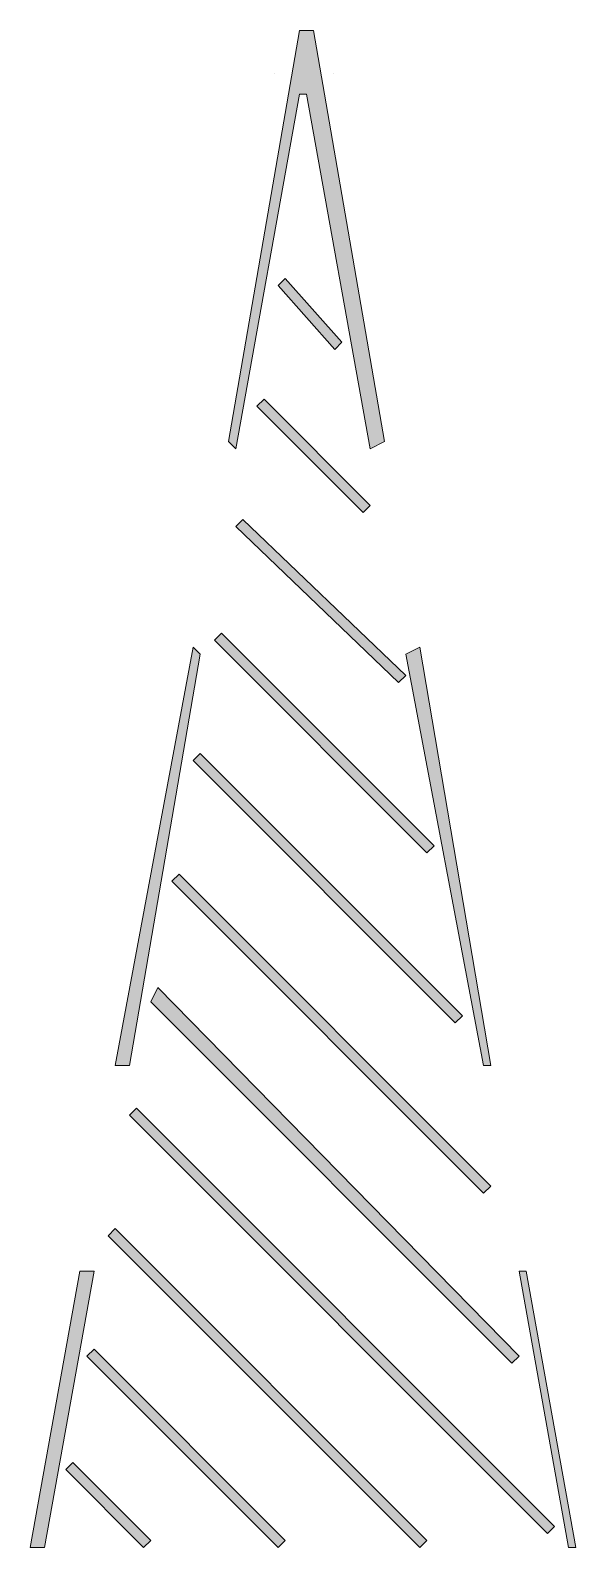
# Model space of a CAD drawing. Header units: metres. Extents: x 153 to 245, y 12 to 269.
import ezdxf

# ---------------------------------------------------------------- set-up
doc = ezdxf.new("R2010")
doc.units = ezdxf.units.M
doc.layers.add('FILL_WHITE_FFFFFF', color=7, linetype='Continuous', true_color=0xffffff)
doc.layers.add('STROKE_WHITE_FFFFFF', color=7, linetype='Continuous', true_color=0xffffff)

msp = doc.modelspace()

# ---------------------------------------------------------------- hatches: boundary and pattern name
at = {"layer": 'FILL_WHITE_FFFFFF', "true_color": 0xffffff}
h = msp.add_hatch(color=7, dxfattribs=at)
h.dxf.hatch_style = 1
h.paths.add_polyline_path([(199.65, 258.45), (198.45, 258.45), (187.65, 198.45), (186.45, 199.65), (198.45, 269.25), (200.85, 269.25), (212.85, 199.65), (210.45, 198.45), (199.65, 258.45)])
h = msp.add_hatch(color=7, dxfattribs=at)
h.dxf.hatch_style = 1
h.paths.add_polyline_path([(196.05, 227.25), (205.65, 216.45), (204.45, 215.25), (194.85, 226.05), (196.05, 227.25)])
h = msp.add_hatch(color=7, dxfattribs=at)
h.dxf.hatch_style = 1
h.paths.add_polyline_path([(192.45, 206.85), (210.45, 188.85), (209.25, 187.65), (191.25, 205.65), (192.45, 206.85)])
h = msp.add_hatch(color=7, dxfattribs=at)
h.dxf.hatch_style = 1
h.paths.add_polyline_path([(188.85, 186.45), (216.45, 160.05), (215.25, 158.85), (187.65, 185.25), (188.85, 186.45)])
h = msp.add_hatch(color=7, dxfattribs=at)
h.dxf.hatch_style = 1
h.paths.add_polyline_path([(185.25, 167.25), (221.25, 131.25), (220.05, 130.05), (184.05, 166.05), (185.25, 167.25)])
h = msp.add_hatch(color=7, dxfattribs=at)
h.dxf.hatch_style = 1
h.paths.add_polyline_path([(181.65, 163.65), (169.65, 94.05), (167.25, 94.05), (180.45, 164.85), (181.65, 163.65)])
h = msp.add_hatch(color=7, dxfattribs=at)
h.dxf.hatch_style = 1
h.paths.add_polyline_path([(230.85, 94.05), (229.65, 94.05), (216.45, 163.65), (218.85, 164.85), (230.85, 94.05)])
h = msp.add_hatch(color=7, dxfattribs=at)
h.dxf.hatch_style = 1
h.paths.add_polyline_path([(181.65, 146.85), (226.05, 102.45), (224.85, 101.25), (180.45, 145.65), (181.65, 146.85)])
h = msp.add_hatch(color=7, dxfattribs=at)
h.dxf.hatch_style = 1
h.paths.add_polyline_path([(178.05, 126.45), (230.85, 73.65), (229.65, 72.45), (176.85, 125.25), (178.05, 126.45)])
h = msp.add_hatch(color=7, dxfattribs=at)
h.dxf.hatch_style = 1
h.paths.add_polyline_path([(174.45, 107.25), (235.65, 44.85), (234.45, 43.65), (173.25, 104.85), (174.45, 107.25)])
h = msp.add_hatch(color=7, dxfattribs=at)
h.dxf.hatch_style = 1
h.paths.add_polyline_path([(170.85, 86.85), (241.65, 16.05), (240.45, 14.85), (169.65, 85.65), (170.85, 86.85)])
h = msp.add_hatch(color=7, dxfattribs=at)
h.dxf.hatch_style = 1
h.paths.add_polyline_path([(167.25, 66.45), (220.05, 13.65), (218.85, 12.45), (166.05, 65.25), (167.25, 66.45)])
h = msp.add_hatch(color=7, dxfattribs=at)
h.dxf.hatch_style = 1
h.paths.add_polyline_path([(155.25, 12.45), (152.85, 12.45), (161.25, 59.25), (163.65, 59.25), (155.25, 12.45)])
h = msp.add_hatch(color=7, dxfattribs=at)
h.dxf.hatch_style = 1
h.paths.add_polyline_path([(236.85, 59.25), (245.25, 12.45), (244.05, 12.45), (235.65, 59.25), (236.85, 59.25)])
h = msp.add_hatch(color=7, dxfattribs=at)
h.dxf.hatch_style = 1
h.paths.add_polyline_path([(163.65, 46.05), (196.05, 13.65), (194.85, 12.45), (162.45, 44.85), (163.65, 46.05)])
h = msp.add_hatch(color=7, dxfattribs=at)
h.dxf.hatch_style = 1
h.paths.add_polyline_path([(160.05, 26.85), (173.25, 13.65), (172.05, 12.45), (158.85, 25.65), (160.05, 26.85)])

# ---------------------------------------------------------------- linework, layer by layer
at = {"layer": 'FILL_WHITE_FFFFFF', "lineweight": 0, "true_color": 0xffffff}
for points in [[(199.65, 258.45), (198.45, 258.45), (187.65, 198.45), (186.45, 199.65), (198.45, 269.25), (200.85, 269.25), (212.85, 199.65), (210.45, 198.45)], [(196.05, 227.25), (205.65, 216.45), (204.45, 215.25), (194.85, 226.05)], [(192.45, 206.85), (210.45, 188.85), (209.25, 187.65), (191.25, 205.65)], [(188.85, 186.45), (216.45, 160.05), (215.25, 158.85), (187.65, 185.25)], [(185.25, 167.25), (221.25, 131.25), (220.05, 130.05), (184.05, 166.05)], [(181.65, 163.65), (169.65, 94.05), (167.25, 94.05), (180.45, 164.85)], [(230.85, 94.05), (229.65, 94.05), (216.45, 163.65), (218.85, 164.85)], [(181.65, 146.85), (226.05, 102.45), (224.85, 101.25), (180.45, 145.65)], [(178.05, 126.45), (230.85, 73.65), (229.65, 72.45), (176.85, 125.25)], [(174.45, 107.25), (235.65, 44.85), (234.45, 43.65), (173.25, 104.85)], [(170.85, 86.85), (241.65, 16.05), (240.45, 14.85), (169.65, 85.65)], [(167.25, 66.45), (220.05, 13.65), (218.85, 12.45), (166.05, 65.25)], [(155.25, 12.45), (152.85, 12.45), (161.25, 59.25), (163.65, 59.25)], [(236.85, 59.25), (245.25, 12.45), (244.05, 12.45), (235.65, 59.25)], [(163.65, 46.05), (196.05, 13.65), (194.85, 12.45), (162.45, 44.85)], [(160.05, 26.85), (173.25, 13.65), (172.05, 12.45), (158.85, 25.65)]]:
    msp.add_lwpolyline(points, close=True, dxfattribs=at)
at = {"layer": 'STROKE_WHITE_FFFFFF', "lineweight": 0, "true_color": 0xffffff}
for points in [[(194.25, 261.89), (194.25, 261.89)], [(204.25, 261.89), (204.25, 261.89)]]:
    msp.add_lwpolyline(points, dxfattribs=at)

doc.saveas('drawing.dxf')
